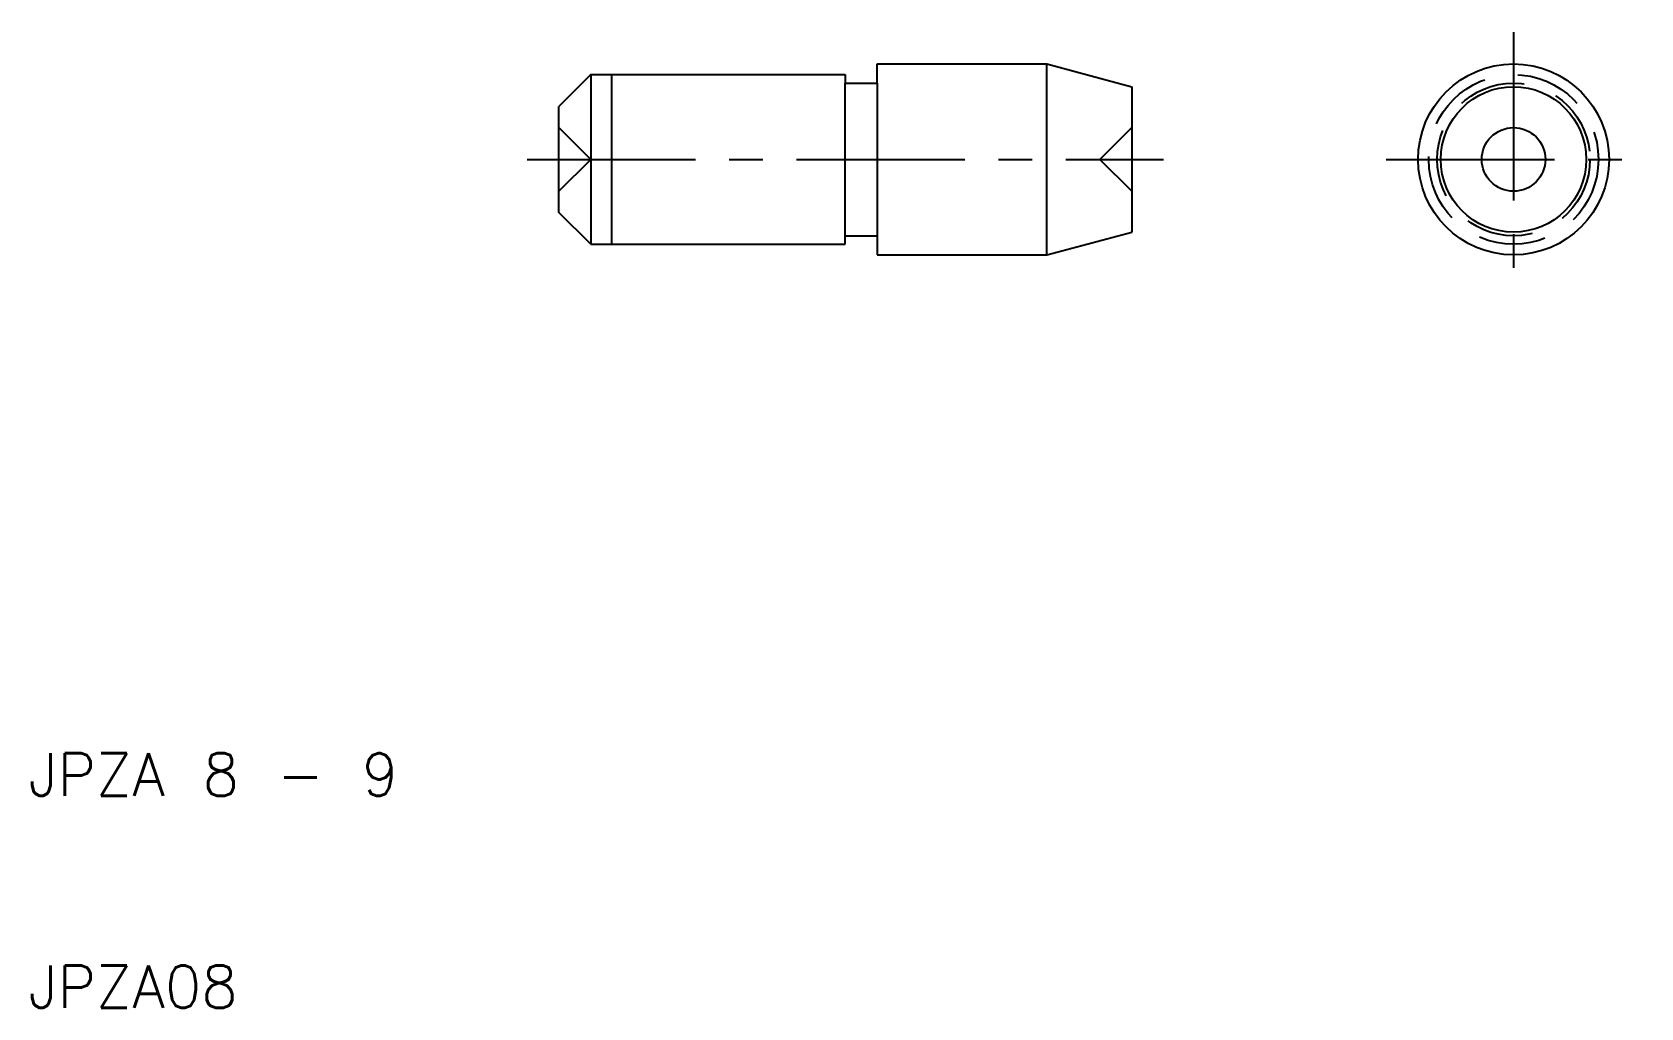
# Model space of a CAD drawing. Extents: x 10.2 to 86, y 10 to 56.
import ezdxf

# ---------------------------------------------------------------- set-up
doc = ezdxf.new("R2010")
doc.units = 0
doc.header["$LTSCALE"] = 0.25
doc.linetypes.add('CENTER', pattern=[50.8, 31.75, -6.35, 6.35, -6.35])
doc.linetypes.add('DASHED', pattern=[19.05, 12.7, -6.35])
doc.layers.get('0').update_dxf_attribs({"linetype": 'CONTINUOUS'})
doc.layers.add('CENTER', color=1, linetype='CENTER')
doc.styles.get("Standard").update_dxf_attribs({"font": 'txt.shx', "bigfont": 'extfont.shx'})

msp = doc.modelspace()

# ---------------------------------------------------------------- linework, layer by layer
for p, q in [((36.5, 54), (35, 52.5)), ((36.5, 54), (48.5, 54)), ((36.5, 54), (36.5, 46)), ((37.5, 46), (37.5, 54)), ((48.5, 54), (48.5, 53.6)), ((50, 54.5), (58, 54.5)), ((50, 53.6), (50, 54.5)), ((58, 45.5), (58, 54.5)), ((58, 54.5), (62, 53.428)), ((48.5, 46.4), (48.5, 53.6)), ((48.5, 53.6), (50, 53.6)), ((50, 53.6), (50, 46.4)), ((62, 53.428), (62, 46.572)), ((35, 47.5), (35, 52.5)), ((36.5, 46), (35, 47.5)), ((48.5, 46), (48.5, 46.4)), ((48.5, 46.4), (50, 46.4)), ((50, 46.4), (50, 45.5)), ((58, 45.5), (62, 46.572)), ((36.5, 46), (48.5, 46)), ((50, 45.5), (58, 45.5))]:
    msp.add_line(p, q)
at = {"color": 3, "linetype": 'DASHED'}
for p, q in [((35, 51.5), (36.5, 50)), ((62, 51.5), (60.5, 50)), ((35, 48.5), (36.5, 50)), ((62, 48.5), (60.5, 50))]:
    msp.add_line(p, q, dxfattribs=at)
for radius in [4.5, 3.428, 1.5]:
    msp.add_circle((80, 50), radius)
for radius in [4, 3.6]:
    msp.add_circle((80, 50), radius, dxfattribs=at)
at = {"layer": 'CENTER', "color": 1, "linetype": 'CENTER'}
for p, q in [((80, 56), (80, 44)), ((33.5, 50), (63.5, 50)), ((74, 50), (86, 50))]:
    msp.add_line(p, q, dxfattribs=at)

# ---------------------------------------------------------------- texts
for s, p in [('JPZA 8 - 9', (10, 20)), ('JPZA08', (10, 10))]:
    msp.add_text(s, height=2).set_placement(p)

doc.saveas('drawing.dxf')
